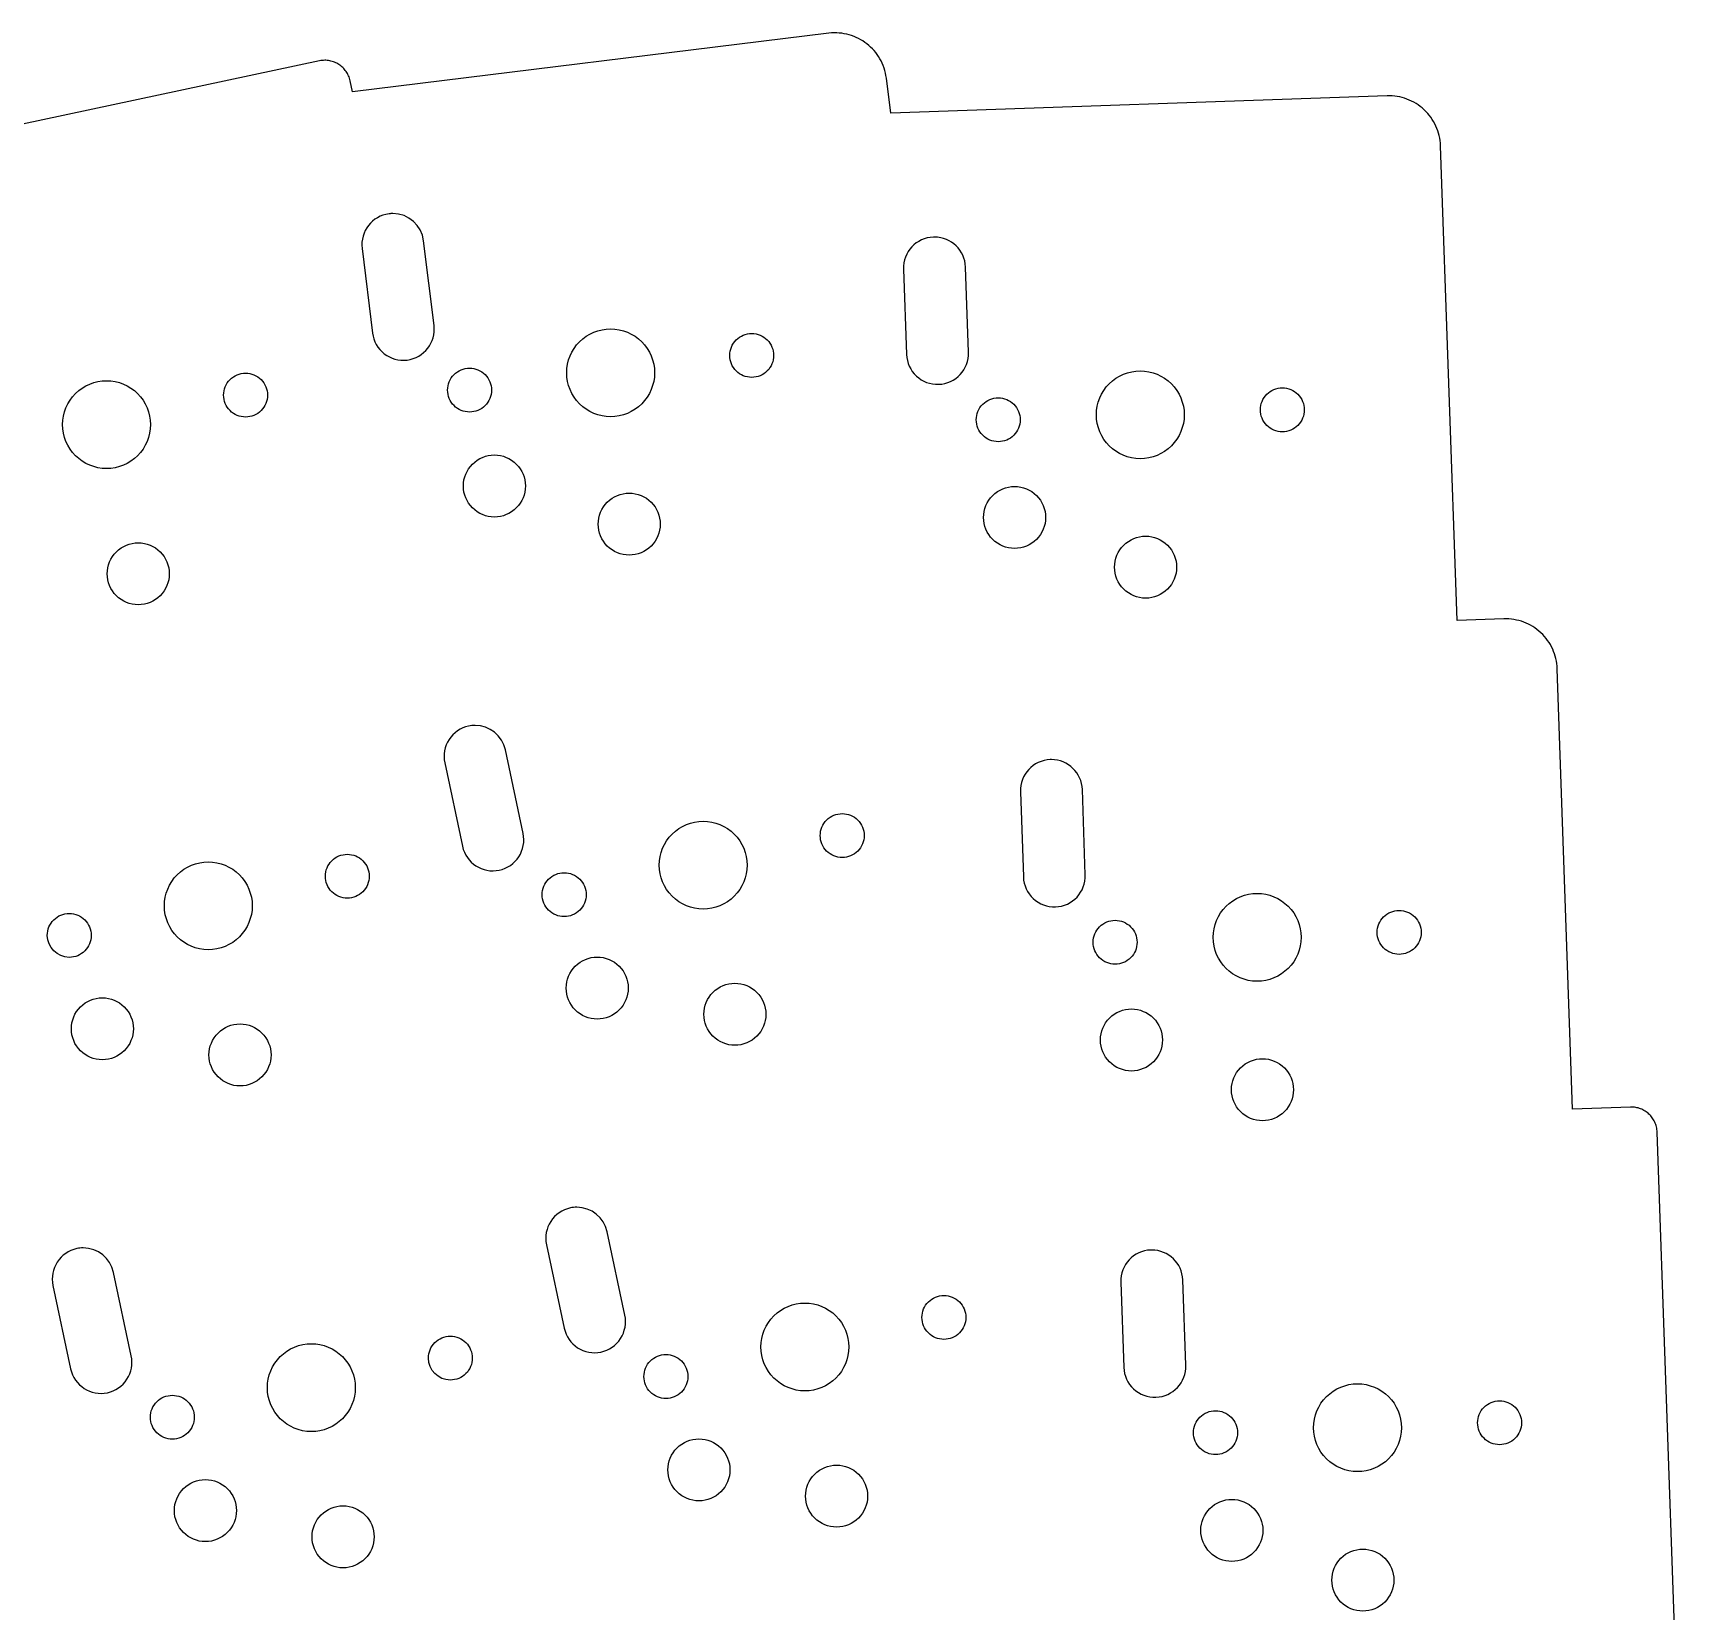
# Model space of a CAD drawing. Header units: millimetres. Extents: x 0 to 251, y 0 to 112.
# Drawn here: x 187.2 to 250.8, y 50.9 to 112 of the extents above; entities that cross this region are included whole.
import ezdxf

# ---------------------------------------------------------------- set-up
doc = ezdxf.new("R2010")
doc.units = ezdxf.units.MM
for name, color, linetype in [('circles', 7, 'CONTINUOUS'), ('edge', 7, 'CONTINUOUS'), ('slots', 7, 'CONTINUOUS')]:
    doc.layers.add(name, color=color, linetype=linetype)

msp = doc.modelspace()

# ---------------------------------------------------------------- linework, layer by layer
at = {"layer": 'circles', "color": 7}
for p, q in [((215.86571, 99.49362), (215.86571, 99.49362)), ((211.2567, 98.82334), (211.2567, 98.82334)), ((196.27931, 97.960252), (196.27931, 97.960252)), ((204.94769, 98.15306), (204.94769, 98.15306)), ((236.40115, 97.389688), (236.40115, 97.389688)), ((191.7495, 96.81674), (191.7495, 96.81674)), ((225.40785, 97.005792), (225.40785, 97.005792)), ((231.75449, 97.19774), (231.75449, 97.19774)), ((206.25707, 94.442316), (206.25707, 94.442316)), ((211.47572, 92.967316), (211.47572, 92.967316)), ((226.39017, 93.225556), (226.39017, 93.225556)), ((192.47617, 91.045668), (192.47617, 91.045668)), ((231.46041, 91.301332), (231.46041, 91.301332)), ((219.36792, 80.916852), (219.36792, 80.916852)), ((214.83811, 79.77334), (214.83811, 79.77334)), ((200.21632, 79.342052), (200.21632, 79.342052)), ((208.60828, 78.629828), (208.60828, 78.629828)), ((195.68649, 78.19854), (195.68649, 78.19854)), ((189.45668, 77.055028), (189.45668, 77.055028)), ((236.27571, 76.97934), (236.27571, 76.97934)), ((240.92235, 77.171284), (240.92235, 77.171284)), ((229.92905, 76.787396), (229.92905, 76.787396)), ((210.23742, 75.01682), (210.23742, 75.01682)), ((215.56478, 74.002268), (215.56478, 74.002268)), ((191.08582, 73.44202), (191.08582, 73.44202)), ((230.91136, 73.007156), (230.91136, 73.007156)), ((196.41318, 72.427468), (196.41318, 72.427468)), ((235.98161, 71.082932), (235.98161, 71.082932)), ((223.30491, 62.273252), (223.30491, 62.273252)), ((218.7751, 61.12974), (218.7751, 61.12974)), ((204.20411, 60.698452), (204.20411, 60.698452)), ((212.54529, 59.986228), (212.54529, 59.986228)), ((199.6743, 59.55494), (199.6743, 59.55494)), ((193.44449, 58.411428), (193.44449, 58.411428)), ((240.16188, 58.00554), (240.16188, 58.00554)), ((244.80856, 58.197484), (244.80856, 58.197484)), ((233.81524, 57.813596), (233.81524, 57.813596)), ((214.17443, 56.37322), (214.17443, 56.37322)), ((219.50177, 55.358668), (219.50177, 55.358668)), ((195.07363, 54.79842), (195.07363, 54.79842)), ((200.40097, 53.783868), (200.40097, 53.783868)), ((234.79756, 54.033356), (234.79756, 54.033356)), ((239.8678, 52.109132), (239.8678, 52.109132))]:
    msp.add_line(p, q, dxfattribs=at)
for points in [[(208.354618, 100.025422), (208.67343, 100.344233), (209.105832, 100.52334), (209.5567, 100.52334)], [(209.5567, 100.52334), (210.007568, 100.52334), (210.43997, 100.344233), (210.758782, 100.025422)], [(207.8567, 98.82334), (207.8567, 99.274208), (208.035807, 99.70661), (208.354618, 100.025422)], [(210.758782, 100.025422), (211.077593, 99.70661), (211.2567, 99.274208), (211.2567, 98.82334)], [(214.16571, 99.49362), (214.16571, 99.719054), (214.255263, 99.935255), (214.414669, 100.094661)], [(214.414669, 100.094661), (214.574075, 100.254067), (214.790276, 100.34362), (215.01571, 100.34362)], [(215.01571, 100.34362), (215.241144, 100.34362), (215.457345, 100.254067), (215.616751, 100.094661)], [(215.616751, 100.094661), (215.776157, 99.935255), (215.86571, 99.719054), (215.86571, 99.49362)], [(214.414669, 98.892579), (214.255263, 99.051985), (214.16571, 99.268186), (214.16571, 99.49362)], [(215.86571, 99.49362), (215.86571, 99.268186), (215.776157, 99.051985), (215.616751, 98.892579)], [(194.828269, 98.561293), (194.987675, 98.720699), (195.203876, 98.810252), (195.42931, 98.810252)], [(195.42931, 98.810252), (195.654744, 98.810252), (195.870945, 98.720699), (196.030351, 98.561293)], [(203.24769, 98.15306), (203.24769, 98.378494), (203.337243, 98.594695), (203.496649, 98.754101)], [(203.496649, 98.754101), (203.656055, 98.913507), (203.872256, 99.00306), (204.09769, 99.00306)], [(204.09769, 99.00306), (204.323124, 99.00306), (204.539325, 98.913507), (204.698731, 98.754101)], [(204.698731, 98.754101), (204.858137, 98.594695), (204.94769, 98.378494), (204.94769, 98.15306)], [(208.354618, 97.621258), (208.035807, 97.94007), (207.8567, 98.372472), (207.8567, 98.82334)], [(211.2567, 98.82334), (211.2567, 98.372472), (211.077593, 97.94007), (210.758782, 97.621258)], [(215.01571, 98.64362), (214.790276, 98.64362), (214.574075, 98.733173), (214.414669, 98.892579)], [(215.616751, 98.892579), (215.457345, 98.733173), (215.241144, 98.64362), (215.01571, 98.64362)], [(228.852408, 98.399822), (229.17122, 98.718633), (229.603622, 98.89774), (230.05449, 98.89774)], [(230.05449, 98.89774), (230.505358, 98.89774), (230.93776, 98.718633), (231.256572, 98.399822)], [(188.3495, 96.81674), (188.3495, 97.267608), (188.528607, 97.70001), (188.847418, 98.018822)], [(188.847418, 98.018822), (189.16623, 98.337633), (189.598632, 98.51674), (190.0495, 98.51674)], [(190.0495, 98.51674), (190.500368, 98.51674), (190.93277, 98.337633), (191.251582, 98.018822)], [(191.251582, 98.018822), (191.570393, 97.70001), (191.7495, 97.267608), (191.7495, 96.81674)], [(194.57931, 97.960252), (194.57931, 98.185686), (194.668863, 98.401887), (194.828269, 98.561293)], [(194.828269, 97.359211), (194.668863, 97.518617), (194.57931, 97.734818), (194.57931, 97.960252)], [(196.030351, 98.561293), (196.189757, 98.401887), (196.27931, 98.185686), (196.27931, 97.960252)], [(196.27931, 97.960252), (196.27931, 97.734818), (196.189757, 97.518617), (196.030351, 97.359211)], [(203.496649, 97.552019), (203.337243, 97.711425), (203.24769, 97.927626), (203.24769, 98.15306)], [(204.94769, 98.15306), (204.94769, 97.927626), (204.858137, 97.711425), (204.698731, 97.552019)], [(228.35449, 97.19774), (228.35449, 97.648608), (228.533597, 98.08101), (228.852408, 98.399822)], [(231.256572, 98.399822), (231.575383, 98.08101), (231.75449, 97.648608), (231.75449, 97.19774)], [(234.70115, 97.389688), (234.70115, 97.615122), (234.790703, 97.831323), (234.950109, 97.990729)], [(234.950109, 97.990729), (235.109515, 98.150135), (235.325716, 98.239688), (235.55115, 98.239688)], [(235.55115, 98.239688), (235.776584, 98.239688), (235.992785, 98.150135), (236.152191, 97.990729)], [(236.152191, 97.990729), (236.311597, 97.831323), (236.40115, 97.615122), (236.40115, 97.389688)], [(195.42931, 97.110252), (195.203876, 97.110252), (194.987675, 97.199805), (194.828269, 97.359211)], [(196.030351, 97.359211), (195.870945, 97.199805), (195.654744, 97.110252), (195.42931, 97.110252)], [(204.09769, 97.30306), (203.872256, 97.30306), (203.656055, 97.392613), (203.496649, 97.552019)], [(204.698731, 97.552019), (204.539325, 97.392613), (204.323124, 97.30306), (204.09769, 97.30306)], [(209.5567, 97.12334), (209.105832, 97.12334), (208.67343, 97.302447), (208.354618, 97.621258)], [(210.758782, 97.621258), (210.43997, 97.302447), (210.007568, 97.12334), (209.5567, 97.12334)], [(223.70785, 97.005792), (223.70785, 97.231226), (223.797403, 97.447427), (223.956809, 97.606833)], [(223.956809, 97.606833), (224.116215, 97.766239), (224.332416, 97.855792), (224.55785, 97.855792)], [(224.55785, 97.855792), (224.783284, 97.855792), (224.999485, 97.766239), (225.158891, 97.606833)], [(225.158891, 97.606833), (225.318297, 97.447427), (225.40785, 97.231226), (225.40785, 97.005792)], [(234.950109, 96.788647), (234.790703, 96.948053), (234.70115, 97.164254), (234.70115, 97.389688)], [(236.40115, 97.389688), (236.40115, 97.164254), (236.311597, 96.948053), (236.152191, 96.788647)], [(188.847418, 95.614658), (188.528607, 95.93347), (188.3495, 96.365872), (188.3495, 96.81674)], [(191.7495, 96.81674), (191.7495, 96.365872), (191.570393, 95.93347), (191.251582, 95.614658)], [(223.956809, 96.404751), (223.797403, 96.564157), (223.70785, 96.780358), (223.70785, 97.005792)], [(225.40785, 97.005792), (225.40785, 96.780358), (225.318297, 96.564157), (225.158891, 96.404751)], [(230.05449, 95.49774), (229.115606, 95.49774), (228.35449, 96.258856), (228.35449, 97.19774)], [(231.75449, 97.19774), (231.75449, 96.746872), (231.575383, 96.31447), (231.256572, 95.995658)], [(235.55115, 96.539688), (235.325716, 96.539688), (235.109515, 96.629241), (234.950109, 96.788647)], [(236.152191, 96.788647), (235.992785, 96.629241), (235.776584, 96.539688), (235.55115, 96.539688)], [(224.55785, 96.155792), (224.332416, 96.155792), (224.116215, 96.245345), (223.956809, 96.404751)], [(225.158891, 96.404751), (224.999485, 96.245345), (224.783284, 96.155792), (224.55785, 96.155792)], [(190.0495, 95.11674), (189.598632, 95.11674), (189.16623, 95.295847), (188.847418, 95.614658)], [(191.251582, 95.614658), (190.93277, 95.295847), (190.500368, 95.11674), (190.0495, 95.11674)], [(204.208542, 95.290844), (204.433586, 95.515888), (204.73881, 95.642316), (205.05707, 95.642316)], [(205.05707, 95.642316), (205.37533, 95.642316), (205.680554, 95.515888), (205.905598, 95.290844)], [(231.256572, 95.995658), (230.93776, 95.676847), (230.505358, 95.49774), (230.05449, 95.49774)], [(203.85707, 94.442316), (203.85707, 94.760576), (203.983498, 95.0658), (204.208542, 95.290844)], [(205.905598, 95.290844), (206.130642, 95.0658), (206.25707, 94.760576), (206.25707, 94.442316)], [(204.208542, 93.593788), (203.983498, 93.818832), (203.85707, 94.124056), (203.85707, 94.442316)], [(206.25707, 94.442316), (206.25707, 94.124056), (206.130642, 93.818832), (205.905598, 93.593788)], [(209.427192, 93.815844), (209.652236, 94.040888), (209.95746, 94.167316), (210.27572, 94.167316)], [(210.27572, 94.167316), (210.59398, 94.167316), (210.899204, 94.040888), (211.124248, 93.815844)], [(224.341642, 94.074084), (224.566686, 94.299128), (224.87191, 94.425556), (225.19017, 94.425556)], [(225.19017, 94.425556), (225.50843, 94.425556), (225.813654, 94.299128), (226.038698, 94.074084)], [(205.05707, 93.242316), (204.73881, 93.242316), (204.433586, 93.368744), (204.208542, 93.593788)], [(205.905598, 93.593788), (205.680554, 93.368744), (205.37533, 93.242316), (205.05707, 93.242316)], [(209.07572, 92.967316), (209.07572, 93.285576), (209.202148, 93.5908), (209.427192, 93.815844)], [(211.124248, 93.815844), (211.349292, 93.5908), (211.47572, 93.285576), (211.47572, 92.967316)], [(223.99017, 93.225556), (223.99017, 93.543816), (224.116598, 93.84904), (224.341642, 94.074084)], [(226.038698, 94.074084), (226.263742, 93.84904), (226.39017, 93.543816), (226.39017, 93.225556)], [(209.427192, 92.118788), (209.202148, 92.343832), (209.07572, 92.649056), (209.07572, 92.967316)], [(211.47572, 92.967316), (211.47572, 92.649056), (211.349292, 92.343832), (211.124248, 92.118788)], [(224.341642, 92.377028), (224.116598, 92.602072), (223.99017, 92.907296), (223.99017, 93.225556)], [(226.39017, 93.225556), (226.39017, 92.907296), (226.263742, 92.602072), (226.038698, 92.377028)], [(190.427642, 91.894196), (190.652686, 92.11924), (190.95791, 92.245668), (191.27617, 92.245668)], [(191.27617, 92.245668), (191.59443, 92.245668), (191.899654, 92.11924), (192.124698, 91.894196)], [(225.19017, 92.025556), (224.87191, 92.025556), (224.566686, 92.151984), (224.341642, 92.377028)], [(226.038698, 92.377028), (225.813654, 92.151984), (225.50843, 92.025556), (225.19017, 92.025556)], [(229.411882, 92.14986), (229.636926, 92.374904), (229.94215, 92.501332), (230.26041, 92.501332)], [(230.26041, 92.501332), (230.57867, 92.501332), (230.883894, 92.374904), (231.108938, 92.14986)], [(190.07617, 91.045668), (190.07617, 91.363928), (190.202598, 91.669152), (190.427642, 91.894196)], [(192.124698, 91.894196), (192.349742, 91.669152), (192.47617, 91.363928), (192.47617, 91.045668)], [(210.27572, 91.767316), (209.95746, 91.767316), (209.652236, 91.893744), (209.427192, 92.118788)], [(211.124248, 92.118788), (210.899204, 91.893744), (210.59398, 91.767316), (210.27572, 91.767316)], [(229.06041, 91.301332), (229.06041, 91.619592), (229.186838, 91.924816), (229.411882, 92.14986)], [(231.108938, 92.14986), (231.333982, 91.924816), (231.46041, 91.619592), (231.46041, 91.301332)], [(190.427642, 90.19714), (190.202598, 90.422184), (190.07617, 90.727408), (190.07617, 91.045668)], [(192.47617, 91.045668), (192.47617, 90.727408), (192.349742, 90.422184), (192.124698, 90.19714)], [(229.411882, 90.452804), (229.186838, 90.677848), (229.06041, 90.983072), (229.06041, 91.301332)], [(231.46041, 91.301332), (231.46041, 90.983072), (231.333982, 90.677848), (231.108938, 90.452804)], [(230.26041, 90.101332), (229.94215, 90.101332), (229.636926, 90.22776), (229.411882, 90.452804)], [(231.108938, 90.452804), (230.883894, 90.22776), (230.57867, 90.101332), (230.26041, 90.101332)], [(191.27617, 89.845668), (190.95791, 89.845668), (190.652686, 89.972096), (190.427642, 90.19714)], [(192.124698, 90.19714), (191.899654, 89.972096), (191.59443, 89.845668), (191.27617, 89.845668)], [(211.936028, 80.975422), (212.25484, 81.294233), (212.687242, 81.47334), (213.13811, 81.47334)], [(213.13811, 81.47334), (213.588978, 81.47334), (214.02138, 81.294233), (214.340192, 80.975422)], [(217.66792, 80.916852), (217.66792, 81.142286), (217.757473, 81.358487), (217.916879, 81.517893)], [(217.916879, 81.517893), (218.076285, 81.677299), (218.292486, 81.766852), (218.51792, 81.766852)], [(218.51792, 81.766852), (218.743354, 81.766852), (218.959555, 81.677299), (219.118961, 81.517893)], [(219.118961, 81.517893), (219.278367, 81.358487), (219.36792, 81.142286), (219.36792, 80.916852)], [(211.43811, 79.77334), (211.43811, 80.224208), (211.617217, 80.65661), (211.936028, 80.975422)], [(214.340192, 80.975422), (214.659003, 80.65661), (214.83811, 80.224208), (214.83811, 79.77334)], [(217.916879, 80.315811), (217.757473, 80.475217), (217.66792, 80.691418), (217.66792, 80.916852)], [(219.36792, 80.916852), (219.36792, 80.691418), (219.278367, 80.475217), (219.118961, 80.315811)], [(198.765279, 79.943093), (198.924685, 80.102499), (199.140886, 80.192052), (199.36632, 80.192052)], [(199.36632, 80.192052), (199.591754, 80.192052), (199.807955, 80.102499), (199.967361, 79.943093)], [(218.51792, 80.066852), (218.292486, 80.066852), (218.076285, 80.156405), (217.916879, 80.315811)], [(219.118961, 80.315811), (218.959555, 80.156405), (218.743354, 80.066852), (218.51792, 80.066852)], [(192.784408, 79.400622), (193.10322, 79.719433), (193.535622, 79.89854), (193.98649, 79.89854)], [(193.98649, 79.89854), (194.437358, 79.89854), (194.86976, 79.719433), (195.188572, 79.400622)], [(198.51632, 79.342052), (198.51632, 79.567486), (198.605873, 79.783687), (198.765279, 79.943093)], [(199.967361, 79.943093), (200.126767, 79.783687), (200.21632, 79.567486), (200.21632, 79.342052)], [(211.936028, 78.571258), (211.617217, 78.89007), (211.43811, 79.322472), (211.43811, 79.77334)], [(214.83811, 79.77334), (214.83811, 79.322472), (214.659003, 78.89007), (214.340192, 78.571258)], [(192.28649, 78.19854), (192.28649, 78.649408), (192.465597, 79.08181), (192.784408, 79.400622)], [(195.188572, 79.400622), (195.507383, 79.08181), (195.68649, 78.649408), (195.68649, 78.19854)], [(198.765279, 78.741011), (198.605873, 78.900417), (198.51632, 79.116618), (198.51632, 79.342052)], [(200.21632, 79.342052), (200.21632, 79.116618), (200.126767, 78.900417), (199.967361, 78.741011)], [(206.90828, 78.629828), (206.90828, 78.855262), (206.997833, 79.071463), (207.157239, 79.230869)], [(207.157239, 79.230869), (207.316645, 79.390275), (207.532846, 79.479828), (207.75828, 79.479828)], [(207.75828, 79.479828), (207.983714, 79.479828), (208.199915, 79.390275), (208.359321, 79.230869)], [(208.359321, 79.230869), (208.518727, 79.071463), (208.60828, 78.855262), (208.60828, 78.629828)], [(199.36632, 78.492052), (199.140886, 78.492052), (198.924685, 78.581605), (198.765279, 78.741011)], [(199.967361, 78.741011), (199.807955, 78.581605), (199.591754, 78.492052), (199.36632, 78.492052)], [(207.157239, 78.028787), (206.997833, 78.188193), (206.90828, 78.404394), (206.90828, 78.629828)], [(208.60828, 78.629828), (208.60828, 78.404394), (208.518727, 78.188193), (208.359321, 78.028787)], [(213.13811, 78.07334), (212.687242, 78.07334), (212.25484, 78.252447), (211.936028, 78.571258)], [(214.340192, 78.571258), (214.02138, 78.252447), (213.588978, 78.07334), (213.13811, 78.07334)], [(233.373628, 78.181422), (233.69244, 78.500233), (234.124842, 78.67934), (234.57571, 78.67934)], [(234.57571, 78.67934), (235.026578, 78.67934), (235.45898, 78.500233), (235.777792, 78.181422)], [(187.75668, 77.055028), (187.75668, 77.280462), (187.846233, 77.496663), (188.005639, 77.656069)], [(188.005639, 77.656069), (188.165045, 77.815475), (188.381246, 77.905028), (188.60668, 77.905028)], [(188.60668, 77.905028), (188.832114, 77.905028), (189.048315, 77.815475), (189.207721, 77.656069)], [(189.207721, 77.656069), (189.367127, 77.496663), (189.45668, 77.280462), (189.45668, 77.055028)], [(193.98649, 76.49854), (193.047606, 76.49854), (192.28649, 77.259656), (192.28649, 78.19854)], [(195.68649, 78.19854), (195.68649, 77.747672), (195.507383, 77.31527), (195.188572, 76.996458)], [(207.75828, 77.779828), (207.532846, 77.779828), (207.316645, 77.869381), (207.157239, 78.028787)], [(208.359321, 78.028787), (208.199915, 77.869381), (207.983714, 77.779828), (207.75828, 77.779828)], [(228.478009, 77.388437), (228.637415, 77.547843), (228.853616, 77.637396), (229.07905, 77.637396)], [(229.07905, 77.637396), (229.304484, 77.637396), (229.520685, 77.547843), (229.680091, 77.388437)], [(232.87571, 76.97934), (232.87571, 77.430208), (233.054817, 77.86261), (233.373628, 78.181422)], [(235.777792, 78.181422), (236.096603, 77.86261), (236.27571, 77.430208), (236.27571, 76.97934)], [(239.22235, 77.171284), (239.22235, 77.396718), (239.311903, 77.612919), (239.471309, 77.772325)], [(239.471309, 77.772325), (239.630715, 77.931731), (239.846916, 78.021284), (240.07235, 78.021284)], [(240.07235, 78.021284), (240.297784, 78.021284), (240.513985, 77.931731), (240.673391, 77.772325)], [(240.673391, 77.772325), (240.832797, 77.612919), (240.92235, 77.396718), (240.92235, 77.171284)], [(188.60668, 76.205028), (188.137238, 76.205028), (187.75668, 76.585586), (187.75668, 77.055028)], [(189.45668, 77.055028), (189.45668, 76.829594), (189.367127, 76.613393), (189.207721, 76.453987)], [(195.188572, 76.996458), (194.86976, 76.677647), (194.437358, 76.49854), (193.98649, 76.49854)], [(228.22905, 76.787396), (228.22905, 77.01283), (228.318603, 77.229031), (228.478009, 77.388437)], [(229.680091, 77.388437), (229.839497, 77.229031), (229.92905, 77.01283), (229.92905, 76.787396)], [(234.57571, 75.27934), (233.636826, 75.27934), (232.87571, 76.040456), (232.87571, 76.97934)], [(236.27571, 76.97934), (236.27571, 76.528472), (236.096603, 76.09607), (235.777792, 75.777258)], [(239.471309, 76.570243), (239.311903, 76.729649), (239.22235, 76.94585), (239.22235, 77.171284)], [(240.92235, 77.171284), (240.92235, 76.94585), (240.832797, 76.729649), (240.673391, 76.570243)], [(189.207721, 76.453987), (189.048315, 76.294581), (188.832114, 76.205028), (188.60668, 76.205028)], [(228.478009, 76.186355), (228.318603, 76.345761), (228.22905, 76.561962), (228.22905, 76.787396)], [(229.92905, 76.787396), (229.92905, 76.561962), (229.839497, 76.345761), (229.680091, 76.186355)], [(240.07235, 76.321284), (239.846916, 76.321284), (239.630715, 76.410837), (239.471309, 76.570243)], [(240.673391, 76.570243), (240.513985, 76.410837), (240.297784, 76.321284), (240.07235, 76.321284)], [(207.83742, 75.01682), (207.83742, 75.33508), (207.963848, 75.640304), (208.188892, 75.865348)], [(208.188892, 75.865348), (208.413936, 76.090392), (208.71916, 76.21682), (209.03742, 76.21682)], [(209.03742, 76.21682), (209.35568, 76.21682), (209.660904, 76.090392), (209.885948, 75.865348)], [(209.885948, 75.865348), (210.110992, 75.640304), (210.23742, 75.33508), (210.23742, 75.01682)], [(229.07905, 75.937396), (228.853616, 75.937396), (228.637415, 76.026949), (228.478009, 76.186355)], [(229.680091, 76.186355), (229.520685, 76.026949), (229.304484, 75.937396), (229.07905, 75.937396)], [(235.777792, 75.777258), (235.45898, 75.458447), (235.026578, 75.27934), (234.57571, 75.27934)], [(213.516252, 74.850796), (213.741296, 75.07584), (214.04652, 75.202268), (214.36478, 75.202268)], [(214.36478, 75.202268), (214.68304, 75.202268), (214.988264, 75.07584), (215.213308, 74.850796)], [(189.037292, 74.290548), (189.262336, 74.515592), (189.56756, 74.64202), (189.88582, 74.64202)], [(189.88582, 74.64202), (190.20408, 74.64202), (190.509304, 74.515592), (190.734348, 74.290548)], [(208.188892, 74.168292), (207.963848, 74.393336), (207.83742, 74.69856), (207.83742, 75.01682)], [(210.23742, 75.01682), (210.23742, 74.69856), (210.110992, 74.393336), (209.885948, 74.168292)], [(213.16478, 74.002268), (213.16478, 74.320528), (213.291208, 74.625752), (213.516252, 74.850796)], [(215.213308, 74.850796), (215.438352, 74.625752), (215.56478, 74.320528), (215.56478, 74.002268)], [(188.68582, 73.44202), (188.68582, 73.76028), (188.812248, 74.065504), (189.037292, 74.290548)], [(190.734348, 74.290548), (190.959392, 74.065504), (191.08582, 73.76028), (191.08582, 73.44202)], [(209.03742, 73.81682), (208.71916, 73.81682), (208.413936, 73.943248), (208.188892, 74.168292)], [(209.885948, 74.168292), (209.660904, 73.943248), (209.35568, 73.81682), (209.03742, 73.81682)], [(213.516252, 73.15374), (213.291208, 73.378784), (213.16478, 73.684008), (213.16478, 74.002268)], [(215.56478, 74.002268), (215.56478, 73.684008), (215.438352, 73.378784), (215.213308, 73.15374)], [(228.51136, 73.007156), (228.51136, 73.325416), (228.637788, 73.63064), (228.862832, 73.855684)], [(228.862832, 73.855684), (229.087876, 74.080728), (229.3931, 74.207156), (229.71136, 74.207156)], [(229.71136, 74.207156), (230.02962, 74.207156), (230.334844, 74.080728), (230.559888, 73.855684)], [(230.559888, 73.855684), (230.784932, 73.63064), (230.91136, 73.325416), (230.91136, 73.007156)], [(189.037292, 72.593492), (188.812248, 72.818536), (188.68582, 73.12376), (188.68582, 73.44202)], [(191.08582, 73.44202), (191.08582, 73.12376), (190.959392, 72.818536), (190.734348, 72.593492)], [(194.01318, 72.427468), (194.01318, 72.745728), (194.139608, 73.050952), (194.364652, 73.275996)], [(194.364652, 73.275996), (194.589696, 73.50104), (194.89492, 73.627468), (195.21318, 73.627468)], [(195.21318, 73.627468), (195.53144, 73.627468), (195.836664, 73.50104), (196.061708, 73.275996)], [(196.061708, 73.275996), (196.286752, 73.050952), (196.41318, 72.745728), (196.41318, 72.427468)], [(214.36478, 72.802268), (214.04652, 72.802268), (213.741296, 72.928696), (213.516252, 73.15374)], [(215.213308, 73.15374), (214.988264, 72.928696), (214.68304, 72.802268), (214.36478, 72.802268)], [(189.88582, 72.24202), (189.56756, 72.24202), (189.262336, 72.368448), (189.037292, 72.593492)], [(190.734348, 72.593492), (190.509304, 72.368448), (190.20408, 72.24202), (189.88582, 72.24202)], [(228.862832, 72.158628), (228.637788, 72.383672), (228.51136, 72.688896), (228.51136, 73.007156)], [(230.91136, 73.007156), (230.91136, 72.688896), (230.784932, 72.383672), (230.559888, 72.158628)], [(194.364652, 71.57894), (194.139608, 71.803984), (194.01318, 72.109208), (194.01318, 72.427468)], [(196.41318, 72.427468), (196.41318, 72.109208), (196.286752, 71.803984), (196.061708, 71.57894)], [(229.71136, 71.807156), (229.3931, 71.807156), (229.087876, 71.933584), (228.862832, 72.158628)], [(230.559888, 72.158628), (230.334844, 71.933584), (230.02962, 71.807156), (229.71136, 71.807156)], [(233.58161, 71.082932), (233.58161, 71.401192), (233.708038, 71.706416), (233.933082, 71.93146)], [(233.933082, 71.93146), (234.158126, 72.156504), (234.46335, 72.282932), (234.78161, 72.282932)], [(234.78161, 72.282932), (235.09987, 72.282932), (235.405094, 72.156504), (235.630138, 71.93146)], [(235.630138, 71.93146), (235.855182, 71.706416), (235.98161, 71.401192), (235.98161, 71.082932)], [(195.21318, 71.227468), (194.89492, 71.227468), (194.589696, 71.353896), (194.364652, 71.57894)], [(196.061708, 71.57894), (195.836664, 71.353896), (195.53144, 71.227468), (195.21318, 71.227468)], [(233.933082, 70.234404), (233.708038, 70.459448), (233.58161, 70.764672), (233.58161, 71.082932)], [(235.98161, 71.082932), (235.98161, 70.764672), (235.855182, 70.459448), (235.630138, 70.234404)], [(234.78161, 69.882932), (234.46335, 69.882932), (234.158126, 70.00936), (233.933082, 70.234404)], [(235.630138, 70.234404), (235.405094, 70.00936), (235.09987, 69.882932), (234.78161, 69.882932)], [(221.853869, 62.874293), (222.013275, 63.033699), (222.229476, 63.123252), (222.45491, 63.123252)], [(222.45491, 63.123252), (222.680344, 63.123252), (222.896545, 63.033699), (223.055951, 62.874293)], [(215.3751, 61.12974), (215.3751, 61.580608), (215.554207, 62.01301), (215.873018, 62.331822)], [(215.873018, 62.331822), (216.19183, 62.650633), (216.624232, 62.82974), (217.0751, 62.82974)], [(217.0751, 62.82974), (217.525968, 62.82974), (217.95837, 62.650633), (218.277182, 62.331822)], [(218.277182, 62.331822), (218.595993, 62.01301), (218.7751, 61.580608), (218.7751, 61.12974)], [(221.60491, 62.273252), (221.60491, 62.498686), (221.694463, 62.714887), (221.853869, 62.874293)], [(223.055951, 62.874293), (223.215357, 62.714887), (223.30491, 62.498686), (223.30491, 62.273252)], [(221.853869, 61.672211), (221.694463, 61.831617), (221.60491, 62.047818), (221.60491, 62.273252)], [(223.30491, 62.273252), (223.30491, 62.047818), (223.215357, 61.831617), (223.055951, 61.672211)], [(196.772218, 60.757022), (197.09103, 61.075833), (197.523432, 61.25494), (197.9743, 61.25494)], [(197.9743, 61.25494), (198.425168, 61.25494), (198.85757, 61.075833), (199.176382, 60.757022)], [(202.50411, 60.698452), (202.50411, 60.923886), (202.593663, 61.140087), (202.753069, 61.299493)], [(202.753069, 61.299493), (202.912475, 61.458899), (203.128676, 61.548452), (203.35411, 61.548452)], [(203.35411, 61.548452), (203.579544, 61.548452), (203.795745, 61.458899), (203.955151, 61.299493)], [(203.955151, 61.299493), (204.114557, 61.140087), (204.20411, 60.923886), (204.20411, 60.698452)], [(215.873018, 59.927658), (215.554207, 60.24647), (215.3751, 60.678872), (215.3751, 61.12974)], [(218.7751, 61.12974), (218.7751, 60.678872), (218.595993, 60.24647), (218.277182, 59.927658)], [(222.45491, 61.423252), (222.229476, 61.423252), (222.013275, 61.512805), (221.853869, 61.672211)], [(223.055951, 61.672211), (222.896545, 61.512805), (222.680344, 61.423252), (222.45491, 61.423252)], [(196.2743, 59.55494), (196.2743, 60.005808), (196.453407, 60.43821), (196.772218, 60.757022)], [(199.176382, 60.757022), (199.495193, 60.43821), (199.6743, 60.005808), (199.6743, 59.55494)], [(203.35411, 59.848452), (202.884668, 59.848452), (202.50411, 60.22901), (202.50411, 60.698452)], [(204.20411, 60.698452), (204.20411, 60.473018), (204.114557, 60.256817), (203.955151, 60.097411)], [(210.84529, 59.986228), (210.84529, 60.211662), (210.934843, 60.427863), (211.094249, 60.587269)], [(211.094249, 60.587269), (211.253655, 60.746675), (211.469856, 60.836228), (211.69529, 60.836228)], [(211.69529, 60.836228), (211.920724, 60.836228), (212.136925, 60.746675), (212.296331, 60.587269)], [(212.296331, 60.587269), (212.455737, 60.427863), (212.54529, 60.211662), (212.54529, 59.986228)], [(203.955151, 60.097411), (203.795745, 59.938005), (203.579544, 59.848452), (203.35411, 59.848452)], [(211.094249, 59.385187), (210.934843, 59.544593), (210.84529, 59.760794), (210.84529, 59.986228)], [(212.54529, 59.986228), (212.54529, 59.760794), (212.455737, 59.544593), (212.296331, 59.385187)], [(217.0751, 59.42974), (216.624232, 59.42974), (216.19183, 59.608847), (215.873018, 59.927658)], [(218.277182, 59.927658), (217.95837, 59.608847), (217.525968, 59.42974), (217.0751, 59.42974)], [(191.993449, 59.012469), (192.152855, 59.171875), (192.369056, 59.261428), (192.59449, 59.261428)], [(192.59449, 59.261428), (192.819924, 59.261428), (193.036125, 59.171875), (193.195531, 59.012469)], [(197.9743, 57.85494), (197.035416, 57.85494), (196.2743, 58.616056), (196.2743, 59.55494)], [(199.6743, 59.55494), (199.6743, 59.104072), (199.495193, 58.67167), (199.176382, 58.352858)], [(211.69529, 59.136228), (211.469856, 59.136228), (211.253655, 59.225781), (211.094249, 59.385187)], [(212.296331, 59.385187), (212.136925, 59.225781), (211.920724, 59.136228), (211.69529, 59.136228)], [(236.76188, 58.00554), (236.76188, 58.456408), (236.940987, 58.88881), (237.259798, 59.207622)], [(237.259798, 59.207622), (237.57861, 59.526433), (238.011012, 59.70554), (238.46188, 59.70554)], [(238.46188, 59.70554), (238.912748, 59.70554), (239.34515, 59.526433), (239.663962, 59.207622)], [(239.663962, 59.207622), (239.982773, 58.88881), (240.16188, 58.456408), (240.16188, 58.00554)], [(191.74449, 58.411428), (191.74449, 58.636862), (191.834043, 58.853063), (191.993449, 59.012469)], [(193.195531, 59.012469), (193.354937, 58.853063), (193.44449, 58.636862), (193.44449, 58.411428)], [(232.364199, 58.414637), (232.523605, 58.574043), (232.739806, 58.663596), (232.96524, 58.663596)], [(232.96524, 58.663596), (233.190674, 58.663596), (233.406875, 58.574043), (233.566281, 58.414637)], [(243.10856, 58.197484), (243.10856, 58.422918), (243.198113, 58.639119), (243.357519, 58.798525)], [(243.357519, 58.798525), (243.516925, 58.957931), (243.733126, 59.047484), (243.95856, 59.047484)], [(243.95856, 59.047484), (244.183994, 59.047484), (244.400195, 58.957931), (244.559601, 58.798525)], [(244.559601, 58.798525), (244.719007, 58.639119), (244.80856, 58.422918), (244.80856, 58.197484)], [(191.993449, 57.810387), (191.834043, 57.969793), (191.74449, 58.185994), (191.74449, 58.411428)], [(193.44449, 58.411428), (193.44449, 58.185994), (193.354937, 57.969793), (193.195531, 57.810387)], [(199.176382, 58.352858), (198.85757, 58.034047), (198.425168, 57.85494), (197.9743, 57.85494)], [(232.11524, 57.813596), (232.11524, 58.03903), (232.204793, 58.255231), (232.364199, 58.414637)], [(233.566281, 58.414637), (233.725687, 58.255231), (233.81524, 58.03903), (233.81524, 57.813596)], [(237.259798, 56.803458), (236.940987, 57.12227), (236.76188, 57.554672), (236.76188, 58.00554)], [(240.16188, 58.00554), (240.16188, 57.554672), (239.982773, 57.12227), (239.663962, 56.803458)], [(243.357519, 57.596443), (243.198113, 57.755849), (243.10856, 57.97205), (243.10856, 58.197484)], [(244.80856, 58.197484), (244.80856, 57.97205), (244.719007, 57.755849), (244.559601, 57.596443)], [(192.59449, 57.561428), (192.369056, 57.561428), (192.152855, 57.650981), (191.993449, 57.810387)], [(193.195531, 57.810387), (193.036125, 57.650981), (192.819924, 57.561428), (192.59449, 57.561428)], [(212.125902, 57.221748), (212.350946, 57.446792), (212.65617, 57.57322), (212.97443, 57.57322)], [(212.97443, 57.57322), (213.29269, 57.57322), (213.597914, 57.446792), (213.822958, 57.221748)], [(232.364199, 57.212555), (232.204793, 57.371961), (232.11524, 57.588162), (232.11524, 57.813596)], [(233.81524, 57.813596), (233.81524, 57.588162), (233.725687, 57.371961), (233.566281, 57.212555)], [(243.95856, 57.347484), (243.733126, 57.347484), (243.516925, 57.437037), (243.357519, 57.596443)], [(244.559601, 57.596443), (244.400195, 57.437037), (244.183994, 57.347484), (243.95856, 57.347484)], [(211.77443, 56.37322), (211.77443, 56.69148), (211.900858, 56.996704), (212.125902, 57.221748)], [(213.822958, 57.221748), (214.048002, 56.996704), (214.17443, 56.69148), (214.17443, 56.37322)], [(232.96524, 56.963596), (232.739806, 56.963596), (232.523605, 57.053149), (232.364199, 57.212555)], [(233.566281, 57.212555), (233.406875, 57.053149), (233.190674, 56.963596), (232.96524, 56.963596)], [(238.46188, 56.30554), (238.011012, 56.30554), (237.57861, 56.484647), (237.259798, 56.803458)], [(239.663962, 56.803458), (239.34515, 56.484647), (238.912748, 56.30554), (238.46188, 56.30554)], [(193.025102, 55.646948), (193.250146, 55.871992), (193.55537, 55.99842), (193.87363, 55.99842)], [(193.87363, 55.99842), (194.19189, 55.99842), (194.497114, 55.871992), (194.722158, 55.646948)], [(212.125902, 55.524692), (211.900858, 55.749736), (211.77443, 56.05496), (211.77443, 56.37322)], [(214.17443, 56.37322), (214.17443, 56.05496), (214.048002, 55.749736), (213.822958, 55.524692)], [(217.10177, 55.358668), (217.10177, 55.676928), (217.228198, 55.982152), (217.453242, 56.207196)], [(217.453242, 56.207196), (217.678286, 56.43224), (217.98351, 56.558668), (218.30177, 56.558668)], [(218.30177, 56.558668), (218.62003, 56.558668), (218.925254, 56.43224), (219.150298, 56.207196)], [(219.150298, 56.207196), (219.375342, 55.982152), (219.50177, 55.676928), (219.50177, 55.358668)], [(192.67363, 54.79842), (192.67363, 55.11668), (192.800058, 55.421904), (193.025102, 55.646948)], [(194.722158, 55.646948), (194.947202, 55.421904), (195.07363, 55.11668), (195.07363, 54.79842)], [(212.97443, 55.17322), (212.65617, 55.17322), (212.350946, 55.299648), (212.125902, 55.524692)], [(213.822958, 55.524692), (213.597914, 55.299648), (213.29269, 55.17322), (212.97443, 55.17322)], [(217.453242, 54.51014), (217.228198, 54.735184), (217.10177, 55.040408), (217.10177, 55.358668)], [(219.50177, 55.358668), (219.50177, 55.040408), (219.375342, 54.735184), (219.150298, 54.51014)], [(193.025102, 53.949892), (192.800058, 54.174936), (192.67363, 54.48016), (192.67363, 54.79842)], [(195.07363, 54.79842), (195.07363, 54.48016), (194.947202, 54.174936), (194.722158, 53.949892)], [(198.352442, 54.632396), (198.577486, 54.85744), (198.88271, 54.983868), (199.20097, 54.983868)], [(199.20097, 54.983868), (199.51923, 54.983868), (199.824454, 54.85744), (200.049498, 54.632396)], [(232.39756, 54.033356), (232.39756, 54.351616), (232.523988, 54.65684), (232.749032, 54.881884)], [(232.749032, 54.881884), (232.974076, 55.106928), (233.2793, 55.233356), (233.59756, 55.233356)], [(233.59756, 55.233356), (233.91582, 55.233356), (234.221044, 55.106928), (234.446088, 54.881884)], [(234.446088, 54.881884), (234.671132, 54.65684), (234.79756, 54.351616), (234.79756, 54.033356)], [(198.00097, 53.783868), (198.00097, 54.102128), (198.127398, 54.407352), (198.352442, 54.632396)], [(200.049498, 54.632396), (200.274542, 54.407352), (200.40097, 54.102128), (200.40097, 53.783868)], [(218.30177, 54.158668), (217.98351, 54.158668), (217.678286, 54.285096), (217.453242, 54.51014)], [(219.150298, 54.51014), (218.925254, 54.285096), (218.62003, 54.158668), (218.30177, 54.158668)], [(193.87363, 53.59842), (193.55537, 53.59842), (193.250146, 53.724848), (193.025102, 53.949892)], [(194.722158, 53.949892), (194.497114, 53.724848), (194.19189, 53.59842), (193.87363, 53.59842)], [(198.352442, 52.93534), (198.127398, 53.160384), (198.00097, 53.465608), (198.00097, 53.783868)], [(200.40097, 53.783868), (200.40097, 53.465608), (200.274542, 53.160384), (200.049498, 52.93534)], [(232.749032, 53.184828), (232.523988, 53.409872), (232.39756, 53.715096), (232.39756, 54.033356)], [(234.79756, 54.033356), (234.79756, 53.715096), (234.671132, 53.409872), (234.446088, 53.184828)], [(199.20097, 52.583868), (198.88271, 52.583868), (198.577486, 52.710296), (198.352442, 52.93534)], [(200.049498, 52.93534), (199.824454, 52.710296), (199.51923, 52.583868), (199.20097, 52.583868)], [(233.59756, 52.833356), (233.2793, 52.833356), (232.974076, 52.959784), (232.749032, 53.184828)], [(234.446088, 53.184828), (234.221044, 52.959784), (233.91582, 52.833356), (233.59756, 52.833356)], [(237.4678, 52.109132), (237.4678, 52.427392), (237.594228, 52.732616), (237.819272, 52.95766)], [(237.819272, 52.95766), (238.044316, 53.182704), (238.34954, 53.309132), (238.6678, 53.309132)], [(238.6678, 53.309132), (238.98606, 53.309132), (239.291284, 53.182704), (239.516328, 52.95766)], [(239.516328, 52.95766), (239.741372, 52.732616), (239.8678, 52.427392), (239.8678, 52.109132)], [(237.819272, 51.260604), (237.594228, 51.485648), (237.4678, 51.790872), (237.4678, 52.109132)], [(239.8678, 52.109132), (239.8678, 51.790872), (239.741372, 51.485648), (239.516328, 51.260604)], [(238.6678, 50.909132), (238.34954, 50.909132), (238.044316, 51.03556), (237.819272, 51.260604)], [(239.516328, 51.260604), (239.291284, 51.03556), (238.98606, 50.909132), (238.6678, 50.909132)]]:
    msp.add_open_spline(points, degree=3, dxfattribs=at)
at = {"layer": 'edge', "color": 1}
for p, q in [((217.99931, 111.959963), (199.56521, 109.696542)), ((218.10178, 111.969923), (217.99931, 111.959963)), ((218.20353, 111.974635), (218.10178, 111.969923)), ((218.30443, 111.974209), (218.20353, 111.974635)), ((218.40433, 111.968754), (218.30443, 111.974209)), ((218.50309, 111.95838), (218.40433, 111.968754)), ((218.60057, 111.943197), (218.50309, 111.95838)), ((218.69664, 111.923313), (218.60057, 111.943197)), ((218.79115, 111.898838), (218.69664, 111.923313)), ((218.88396, 111.869881), (218.79115, 111.898838)), ((218.97494, 111.836552), (218.88396, 111.869881)), ((219.06393, 111.798961), (218.97494, 111.836552)), ((219.15082, 111.757216), (219.06393, 111.798961)), ((219.23544, 111.711427), (219.15082, 111.757216)), ((219.31767, 111.661703), (219.23544, 111.711427)), ((219.39735, 111.608155), (219.31767, 111.661703)), ((219.47437, 111.550891), (219.39735, 111.608155)), ((219.54856, 111.49002), (219.47437, 111.550891)), ((219.61979, 111.425653), (219.54856, 111.49002)), ((219.68793, 111.357898), (219.61979, 111.425653)), ((219.75283, 111.286865), (219.68793, 111.357898)), ((198.289, 110.891), (177.74486, 106.524207)), ((198.3396, 110.900426), (198.289, 110.891)), ((198.39008, 110.907207), (198.3396, 110.900426)), ((198.44036, 110.911391), (198.39008, 110.907207)), ((198.49035, 110.913027), (198.44036, 110.911391)), ((198.54, 110.912163), (198.49035, 110.913027)), ((198.58921, 110.908848), (198.54, 110.912163)), ((198.63793, 110.90313), (198.58921, 110.908848)), ((198.68607, 110.895058), (198.63793, 110.90313)), ((198.73356, 110.884679), (198.68607, 110.895058)), ((198.78033, 110.872042), (198.73356, 110.884679)), ((198.8263, 110.857196), (198.78033, 110.872042)), ((198.87139, 110.840189), (198.8263, 110.857196)), ((198.91554, 110.821069), (198.87139, 110.840189)), ((198.95866, 110.799885), (198.91554, 110.821069)), ((199.00069, 110.776685), (198.95866, 110.799885)), ((199.04154, 110.751518), (199.00069, 110.776685)), ((199.08115, 110.724431), (199.04154, 110.751518)), ((199.11944, 110.695474), (199.08115, 110.724431)), ((199.15633, 110.664695), (199.11944, 110.695474)), ((199.19175, 110.632142), (199.15633, 110.664695)), ((219.81436, 111.212664), (219.75283, 111.286865)), ((219.87236, 111.135403), (219.81436, 111.212664)), ((219.92671, 111.055193), (219.87236, 111.135403)), ((219.97726, 110.972142), (219.92671, 111.055193)), ((220.02387, 110.88636), (219.97726, 110.972142)), ((220.06641, 110.797956), (220.02387, 110.88636)), ((220.10472, 110.707041), (220.06641, 110.797956)), ((220.13868, 110.613722), (220.10472, 110.707041)), ((199.22563, 110.597863), (199.19175, 110.632142)), ((199.25789, 110.561908), (199.22563, 110.597863)), ((199.28846, 110.524323), (199.25789, 110.561908)), ((199.31726, 110.485159), (199.28846, 110.524323)), ((199.34421, 110.444462), (199.31726, 110.485159)), ((199.36925, 110.402282), (199.34421, 110.444462)), ((199.3923, 110.358667), (199.36925, 110.402282)), ((199.41328, 110.313666), (199.3923, 110.358667)), ((199.43212, 110.267326), (199.41328, 110.313666)), ((199.44874, 110.219696), (199.43212, 110.267326)), ((199.46308, 110.170824), (199.44874, 110.219696)), ((199.47505, 110.12076), (199.46308, 110.170824)), ((199.56521, 109.696542), (199.47505, 110.12076)), ((220.16814, 110.518111), (220.13868, 110.613722)), ((220.19296, 110.420315), (220.16814, 110.518111)), ((220.21301, 110.320445), (220.19296, 110.420315)), ((220.22813, 110.21861), (220.21301, 110.320445)), ((220.39396, 108.868033), (220.22813, 110.21861)), ((239.60441, 109.538881), (220.39396, 108.868033)), ((239.70362, 109.53989), (239.60441, 109.538881)), ((239.80231, 109.536007), (239.70362, 109.53989)), ((239.90034, 109.527294), (239.80231, 109.536007)), ((239.99754, 109.513815), (239.90034, 109.527294)), ((240.09373, 109.49563), (239.99754, 109.513815)), ((240.18876, 109.472803), (240.09373, 109.49563)), ((240.28245, 109.445394), (240.18876, 109.472803)), ((240.37465, 109.413467), (240.28245, 109.445394)), ((240.46517, 109.377083), (240.37465, 109.413467)), ((240.55387, 109.336305), (240.46517, 109.377083)), ((240.64056, 109.291195), (240.55387, 109.336305)), ((240.72509, 109.241814), (240.64056, 109.291195)), ((240.8073, 109.188226), (240.72509, 109.241814)), ((240.887, 109.130492), (240.8073, 109.188226)), ((240.96404, 109.068674), (240.887, 109.130492)), ((241.03825, 109.002834), (240.96404, 109.068674)), ((241.10911, 108.933399), (241.03825, 109.002834)), ((241.17616, 108.86086), (241.10911, 108.933399)), ((241.23931, 108.78538), (241.17616, 108.86086)), ((241.29851, 108.707119), (241.23931, 108.78538)), ((241.35367, 108.62624), (241.29851, 108.707119)), ((241.40472, 108.542903), (241.35367, 108.62624)), ((241.45159, 108.457269), (241.40472, 108.542903)), ((241.4942, 108.369502), (241.45159, 108.457269)), ((241.53248, 108.279761), (241.4942, 108.369502)), ((241.56636, 108.188209), (241.53248, 108.279761)), ((241.59577, 108.095007), (241.56636, 108.188209)), ((241.62062, 108.000316), (241.59577, 108.095007)), ((241.64085, 107.904298), (241.62062, 108.000316)), ((241.65638, 107.807114), (241.64085, 107.904298)), ((241.66715, 107.708927), (241.65638, 107.807114)), ((241.67306, 107.609896), (241.66715, 107.708927)), ((242.31465, 89.237354), (241.67306, 107.609896)), ((244.1234, 89.300562), (242.31465, 89.237354)), ((244.2226, 89.301574), (244.1234, 89.300562)), ((244.32131, 89.297693), (244.2226, 89.301574)), ((244.41934, 89.288983), (244.32131, 89.297693)), ((244.51654, 89.275506), (244.41934, 89.288983)), ((244.61274, 89.257323), (244.51654, 89.275506)), ((244.70777, 89.234496), (244.61274, 89.257323)), ((244.80147, 89.207089), (244.70777, 89.234496)), ((244.89366, 89.175162), (244.80147, 89.207089)), ((244.98419, 89.138779), (244.89366, 89.175162)), ((245.07289, 89.098001), (244.98419, 89.138779)), ((245.15959, 89.052891), (245.07289, 89.098001)), ((245.24413, 89.00351), (245.15959, 89.052891)), ((245.32633, 88.94992), (245.24413, 89.00351)), ((245.40604, 88.892185), (245.32633, 88.94992)), ((245.48308, 88.830366), (245.40604, 88.892185)), ((245.55729, 88.764525), (245.48308, 88.830366)), ((245.62816, 88.695088), (245.55729, 88.764525)), ((245.6952, 88.622547), (245.62816, 88.695088)), ((245.75836, 88.547065), (245.6952, 88.622547)), ((245.81756, 88.468801), (245.75836, 88.547065)), ((245.87272, 88.387919), (245.81756, 88.468801)), ((245.92378, 88.304579), (245.87272, 88.387919)), ((245.97065, 88.218943), (245.92378, 88.304579)), ((246.01326, 88.131172), (245.97065, 88.218943)), ((246.05155, 88.041429), (246.01326, 88.131172)), ((246.08543, 87.949873), (246.05155, 88.041429)), ((246.11483, 87.856668), (246.08543, 87.949873)), ((246.13969, 87.761973), (246.11483, 87.856668)), ((246.15992, 87.665952), (246.13969, 87.761973)), ((246.17545, 87.568765), (246.15992, 87.665952)), ((246.18621, 87.470574), (246.17545, 87.568765)), ((246.19212, 87.37154), (246.18621, 87.470574)), ((246.78715, 70.332169), (246.19212, 87.37154)), ((249.02429, 70.410294), (246.78715, 70.332169)), ((249.07586, 70.410753), (249.0244, 70.410263)), ((249.12675, 70.408662), (249.07586, 70.410753)), ((249.17698, 70.404048), (249.12675, 70.408662)), ((249.22649, 70.396975), (249.17698, 70.404048)), ((249.27523, 70.3875), (249.22649, 70.396975)), ((249.32312, 70.375687), (249.27523, 70.3875)), ((249.3701, 70.361594), (249.32312, 70.375687)), ((249.4161, 70.345282), (249.3701, 70.361594)), ((249.46106, 70.326813), (249.4161, 70.345282)), ((249.50492, 70.306247), (249.46106, 70.326813)), ((249.54761, 70.283644), (249.50492, 70.306247)), ((249.58906, 70.259064), (249.54761, 70.283644)), ((249.62921, 70.23257), (249.58906, 70.259064)), ((249.66799, 70.20422), (249.62921, 70.23257)), ((249.70535, 70.174076), (249.66799, 70.20422)), ((249.74121, 70.142198), (249.70535, 70.174076)), ((249.77551, 70.108647), (249.74121, 70.142198)), ((249.80818, 70.073484), (249.77551, 70.108647)), ((249.83917, 70.036768), (249.80818, 70.073484)), ((249.86839, 69.998561), (249.83917, 70.036768)), ((249.8958, 69.958923), (249.86839, 69.998561)), ((249.92133, 69.917915), (249.8958, 69.958923)), ((249.9449, 69.875598), (249.92133, 69.917915)), ((249.96646, 69.832031), (249.9449, 69.875598)), ((249.98593, 69.787276), (249.96646, 69.832031)), ((250.00327, 69.741393), (249.98593, 69.787276)), ((250.01839, 69.694442), (250.00327, 69.741393)), ((250.03124, 69.646485), (250.01839, 69.694442)), ((250.04174, 69.597582), (250.03124, 69.646485)), ((250.04985, 69.547793), (250.04174, 69.597582)), ((250.05548, 69.497179), (250.04985, 69.547793)), ((250.05858, 69.445801), (250.05548, 69.497179)), ((250.7914, 48.458573), (250.05858, 69.445801))]:
    msp.add_line(p, q, dxfattribs=at)
at = {"layer": 'slots', "color": 1}
for p, q in [((201.12829, 104.983282), (201.12829, 104.983282)), ((202.72264, 100.654124), (202.32048, 103.929526)), ((222.09302, 104.073294), (222.09302, 104.073294)), ((199.93837, 103.63704), (200.34053, 100.361638)), ((220.89231, 102.831416), (221.00747, 99.533426)), ((223.40601, 99.617184), (223.29084, 102.915174)), ((204.30998, 85.179924), (204.30998, 85.179924)), ((206.17049, 81.00153), (205.48438, 84.229418)), ((203.13682, 83.73043), (203.82293, 80.502542)), ((226.61422, 83.854894), (226.61422, 83.854894)), ((227.92721, 79.398784), (227.81204, 82.696774)), ((225.41351, 82.613016), (225.52867, 79.315026)), ((208.24698, 66.536324), (208.24698, 66.536324)), ((210.10749, 62.35793), (209.42138, 65.585818)), ((189.14618, 64.961524), (189.14618, 64.961524)), ((207.07382, 65.08683), (207.75993, 61.858942)), ((230.50042, 64.881094), (230.50042, 64.881094)), ((191.00669, 60.78313), (190.32058, 64.011018)), ((229.29971, 63.639216), (229.41487, 60.341226)), ((231.81341, 60.424984), (231.69824, 63.722974)), ((187.97302, 63.51203), (188.65913, 60.284142))]:
    msp.add_line(p, q, dxfattribs=at)
for points in [[(200.98318, 104.974338), (200.325379, 104.893569), (199.857602, 104.294841), (199.93837, 103.63704)], [(201.12829, 104.983282), (201.079784, 104.983236), (201.031325, 104.980249), (200.98318, 104.974338)], [(202.32048, 103.929526), (202.246552, 104.531623), (201.734908, 104.983856), (201.12829, 104.983282)], [(222.0497, 104.072564), (221.387362, 104.049435), (220.869181, 103.493754), (220.89231, 102.831416)], [(222.09302, 104.073294), (222.078577, 104.073311), (222.064134, 104.073068), (222.0497, 104.072564)], [(223.29084, 102.915174), (223.268299, 103.560661), (222.7389, 104.072514), (222.09302, 104.073294)], [(201.67783, 99.316826), (202.335631, 99.397595), (202.803408, 99.996323), (202.72264, 100.654124)], [(200.34053, 100.361638), (200.379316, 100.04575), (200.542, 99.758208), (200.792792, 99.562268)], [(200.792792, 99.562268), (201.043585, 99.366328), (201.361942, 99.278039), (201.67783, 99.316826)], [(221.00747, 99.533426), (221.018577, 99.21536), (221.155581, 98.914733), (221.388341, 98.69768)], [(222.24862, 98.376036), (222.910958, 98.399165), (223.429139, 98.954846), (223.40601, 99.617184)], [(221.388341, 98.69768), (221.621102, 98.480627), (221.930554, 98.364928), (222.24862, 98.376036)], [(203.304195, 84.633493), (203.130857, 84.366578), (203.07065, 84.041736), (203.13682, 83.73043)], [(204.06111, 85.153701), (203.749804, 85.087533), (203.477533, 84.900408), (203.304195, 84.633493)], [(204.30998, 85.179924), (204.226336, 85.17988), (204.142926, 85.171092), (204.06111, 85.153701)], [(205.48438, 84.229418), (205.366531, 84.783855), (204.876803, 85.180218), (204.30998, 85.179924)], [(226.5709, 83.854164), (225.908562, 83.831035), (225.390381, 83.275354), (225.41351, 82.613016)], [(226.61422, 83.854894), (226.599777, 83.854911), (226.585334, 83.854668), (226.5709, 83.854164)], [(227.81204, 82.696774), (227.789499, 83.342261), (227.2601, 83.854114), (226.61422, 83.854894)], [(206.003115, 80.098467), (206.176453, 80.365382), (206.23666, 80.690224), (206.17049, 81.00153)], [(203.82293, 80.502542), (203.960722, 79.854283), (204.597941, 79.440468), (205.2462, 79.578259)], [(205.2462, 79.578259), (205.557506, 79.644427), (205.829777, 79.831552), (206.003115, 80.098467)], [(225.52867, 79.315026), (225.539777, 78.99696), (225.676781, 78.696333), (225.909541, 78.47928)], [(226.76982, 78.157636), (227.432158, 78.180765), (227.950339, 78.736446), (227.92721, 79.398784)], [(225.909541, 78.47928), (226.142302, 78.262227), (226.451754, 78.146528), (226.76982, 78.157636)], [(207.99811, 66.510101), (207.686804, 66.443933), (207.414533, 66.256808), (207.241195, 65.989893)], [(208.24698, 66.536324), (208.163336, 66.53628), (208.079926, 66.527492), (207.99811, 66.510101)], [(209.42138, 65.585818), (209.303531, 66.140255), (208.813803, 66.536618), (208.24698, 66.536324)], [(207.241195, 65.989893), (207.067857, 65.722978), (207.00765, 65.398136), (207.07382, 65.08683)], [(188.89731, 64.935301), (188.586004, 64.869133), (188.313733, 64.682008), (188.140395, 64.415093)], [(189.14618, 64.961524), (189.062536, 64.96148), (188.979126, 64.952692), (188.89731, 64.935301)], [(190.32058, 64.011018), (190.202731, 64.565455), (189.713003, 64.961818), (189.14618, 64.961524)], [(230.4571, 64.880364), (229.794762, 64.857235), (229.276581, 64.301554), (229.29971, 63.639216)], [(230.50042, 64.881094), (230.485977, 64.881111), (230.471534, 64.880868), (230.4571, 64.880364)], [(231.69824, 63.722974), (231.675699, 64.368461), (231.1463, 64.880314), (230.50042, 64.881094)], [(188.140395, 64.415093), (187.967057, 64.148178), (187.90685, 63.823336), (187.97302, 63.51203)], [(209.940115, 61.454867), (210.113453, 61.721782), (210.17366, 62.046624), (210.10749, 62.35793)], [(207.75993, 61.858942), (207.897722, 61.210683), (208.534941, 60.796868), (209.1832, 60.934659)], [(209.1832, 60.934659), (209.494506, 61.000827), (209.766777, 61.187952), (209.940115, 61.454867)], [(190.839315, 59.880067), (191.012653, 60.146982), (191.07286, 60.471824), (191.00669, 60.78313)], [(230.65602, 59.183836), (231.318358, 59.206965), (231.836539, 59.762646), (231.81341, 60.424984)], [(188.65913, 60.284142), (188.796922, 59.635883), (189.434141, 59.222068), (190.0824, 59.359859)], [(190.0824, 59.359859), (190.393706, 59.426027), (190.665977, 59.613152), (190.839315, 59.880067)], [(229.41487, 60.341226), (229.425977, 60.02316), (229.562981, 59.722533), (229.795741, 59.50548)], [(229.795741, 59.50548), (230.028502, 59.288427), (230.337954, 59.172728), (230.65602, 59.183836)]]:
    msp.add_open_spline(points, degree=3, dxfattribs=at)

doc.saveas('drawing.dxf')
